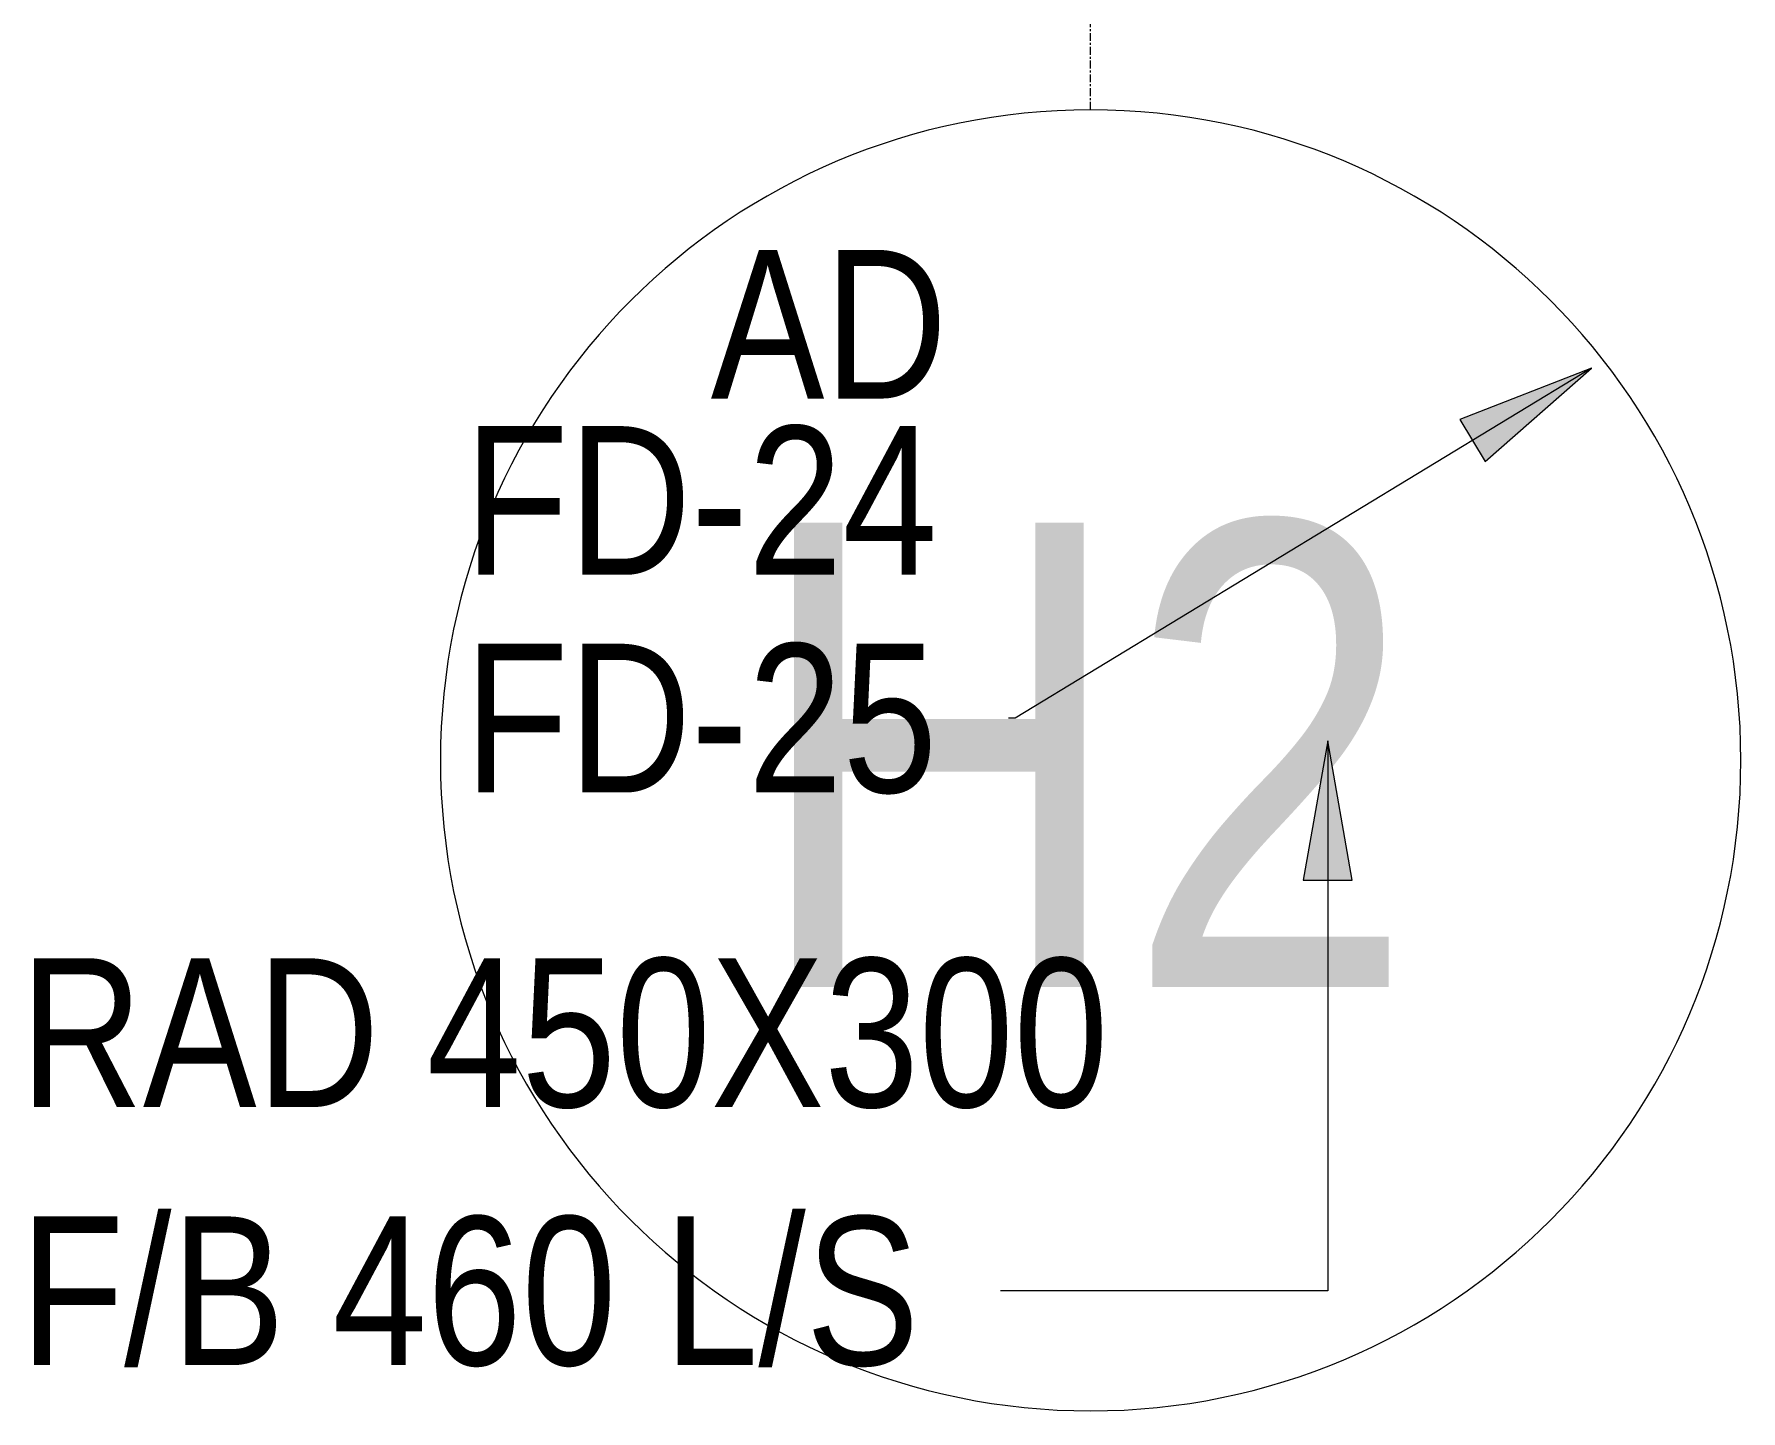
# Model space of a CAD drawing. Header units: inches. Extents: x -83664 to 20107, y -47222 to 19398.
# Drawn here: x -65678 to -62922, y -46204 to -43982 of the extents above; entities that cross this region are included whole.
import ezdxf

# ---------------------------------------------------------------- set-up
doc = ezdxf.new("R2010")
doc.units = ezdxf.units.IN
doc.header["$MEASUREMENT"] = 0
doc.linetypes.add('Grid Line', pattern=[22.225, 12.7, -3.175, 3.175, -3.175])
for name, color, linetype, lineweight in [('G-ANNO-TEXT', 7, 'Continuous', 9), ('S-GRID', 7, 'Continuous', 9), ('S-GRID-IDEN', 7, 'Continuous', 9)]:
    doc.layers.add(name, color=color, linetype=linetype, lineweight=lineweight)
doc.styles.add('Arial Narrow_21', font='ARIALN.TTF', dxfattribs={"height": 240})
doc.styles.add('Arial_10', font='arial.ttf', dxfattribs={"width": 0.8, "height": 750})

# ---------------------------------------------------------------- blocks, each defined once
blk = doc.blocks.new('Grid - Grid Head-AE7-24584-FIRST FLOOR AC CONDITIONING LAYOUT - PART A')
at = {"layer": 'S-GRID-IDEN', "color": 9, "true_color": 0xbbbbbb}
for start, end in [(360, 180), (180, 360)]:
    blk.add_arc((0, 0), 7, start, end, dxfattribs=at)

msp = doc.modelspace()

# ---------------------------------------------------------------- hatches: boundary and pattern name
at = {"layer": 'G-ANNO-TEXT'}
for points in [[(-63163.4, -44520.5), (-63376.3, -44603.4), (-63335.1, -44671.2)], [(-63589.5, -45122), (-63629.2, -45347), (-63549.9, -45347)]]:
    msp.add_hatch(color=256, dxfattribs=at).paths.add_polyline_path(points)

# ---------------------------------------------------------------- linework, layer by layer
for p, q in [((-63163.4, -44520.5), (-64094.2, -45085.5)), ((-63163.4, -44520.5), (-63376.3, -44603.4)), ((-63335.1, -44671.2), (-63163.4, -44520.5)), ((-63376.3, -44603.4), (-63335.1, -44671.2)), ((-64094.2, -45085.5), (-64105, -45085.5)), ((-63589.5, -45122), (-63629.2, -45347)), ((-63549.9, -45347), (-63589.5, -45122)), ((-63589.5, -45122), (-63589.5, -46009.9)), ((-63629.2, -45347), (-63549.9, -45347)), ((-63790, -46009.9), (-64117.9, -46009.9)), ((-63589.5, -46009.9), (-63790, -46009.9))]:
    msp.add_line(p, q, dxfattribs=at)
at = {"layer": 'S-GRID', "color": 254, "linetype": 'Grid Line', "true_color": 0xdcdcdc}
msp.add_line((-63972.3, -44103.7), (-63972.3, 15149.1), dxfattribs=at)

# ---------------------------------------------------------------- block references
at = {"layer": 'S-GRID-IDEN', "color": 9, "true_color": 0xbbbbbb, "xscale": 149.9999999999999, "yscale": 149.9999999999999, "zscale": 149.9999999999999}
msp.add_blockref('Grid - Grid Head-AE7-24584-FIRST FLOOR AC CONDITIONING LAYOUT - PART A', (-63972.3, -45153.7), dxfattribs=at)

# ---------------------------------------------------------------- texts
at = {"layer": 'G-ANNO-TEXT', "char_height": 240, "attachment_point": 1, "style": 'Arial Narrow_21'}
for s, insert, width in [('AD', (-64585.7, -44329.7), 481.012), ('FD-24', (-64983.7, -44614.2), 974.05), ('FD-25', (-64983.7, -44965.5), 974.05), ('RAD 450X300', (-65701, -45473.2), 2212.657), ('F/B 460 L/S', (-65701, -45889.9), 1827.848)]:
    msp.add_mtext(s, dxfattribs=dict(at, insert=insert, width=width))
at = {"layer": 'S-GRID-IDEN', "color": 9, "true_color": 0xbbbbbb, "insert": (-64520.3, -44769.8), "char_height": 750, "width": 1317.974, "attachment_point": 1, "style": 'Arial_10'}
msp.add_mtext('H2', dxfattribs=at)

doc.saveas('drawing.dxf')
